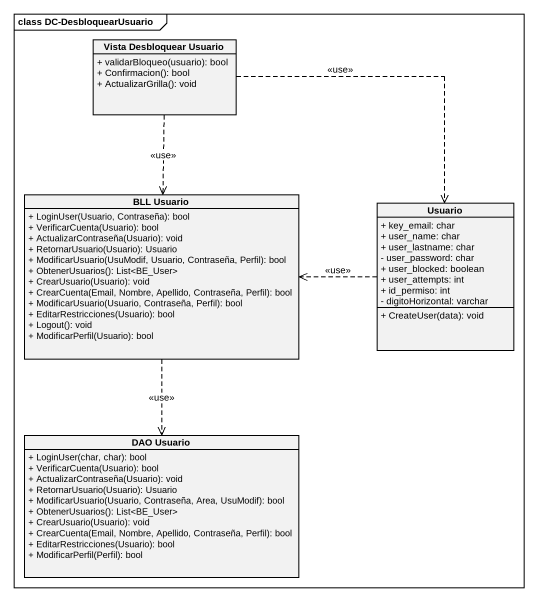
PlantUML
@startuml
mainframe class DC-DesbloquearUsuario
hide circle
hide empty members
skinparam classAttributeIconSize 0
class "Vista Desbloquear Usuario" as Vista_Desbloquear_Usuario {
  + validarBloqueo(usuario): bool
  + Confirmacion(): bool
  + ActualizarGrilla(): void
}
class "BLL Usuario" as BLL_Usuario {
  + LoginUser(Usuario, Contraseña): bool
  + VerificarCuenta(Usuario): bool
  + ActualizarContraseña(Usuario): void
  + RetornarUsuario(Usuario): Usuario
  + ModificarUsuario(UsuModif, Usuario, Contraseña, Perfil): bool
  + ObtenerUsuarios(): List<BE_User>
  + CrearUsuario(Usuario): void
  + CrearCuenta(Email, Nombre, Apellido, Contraseña, Perfil): bool
  + ModificarUsuario(Usuario, Contraseña, Perfil): bool
  + EditarRestricciones(Usuario): bool
  + Logout(): void
  + ModificarPerfil(Usuario): bool
}
class Usuario {
  + key_email: char
  + user_name: char
  + user_lastname: char
  - user_password: char
  + user_blocked: boolean
  + user_attempts: int
  + id_permiso: int
  - digitoHorizontal: varchar
  + CreateUser(data): void
}
class "DAO Usuario" as DAO_Usuario {
  + LoginUser(char, char): bool
  + VerificarCuenta(Usuario): bool
  + ActualizarContraseña(Usuario): void
  + RetornarUsuario(Usuario): Usuario
  + ModificarUsuario(Usuario, Contraseña, Area, UsuModif): bool
  + ObtenerUsuarios(): List<BE_User>
  + CrearUsuario(Usuario): void
  + CrearCuenta(Email, Nombre, Apellido, Contraseña, Perfil): bool
  + EditarRestricciones(Usuario): bool
  + ModificarPerfil(Perfil): bool
}
Vista_Desbloquear_Usuario ..> BLL_Usuario : <<use>>
Vista_Desbloquear_Usuario ..> Usuario : <<use>>
BLL_Usuario ..> DAO_Usuario : <<use>>
Usuario .left.> BLL_Usuario : <<use>>
@enduml
